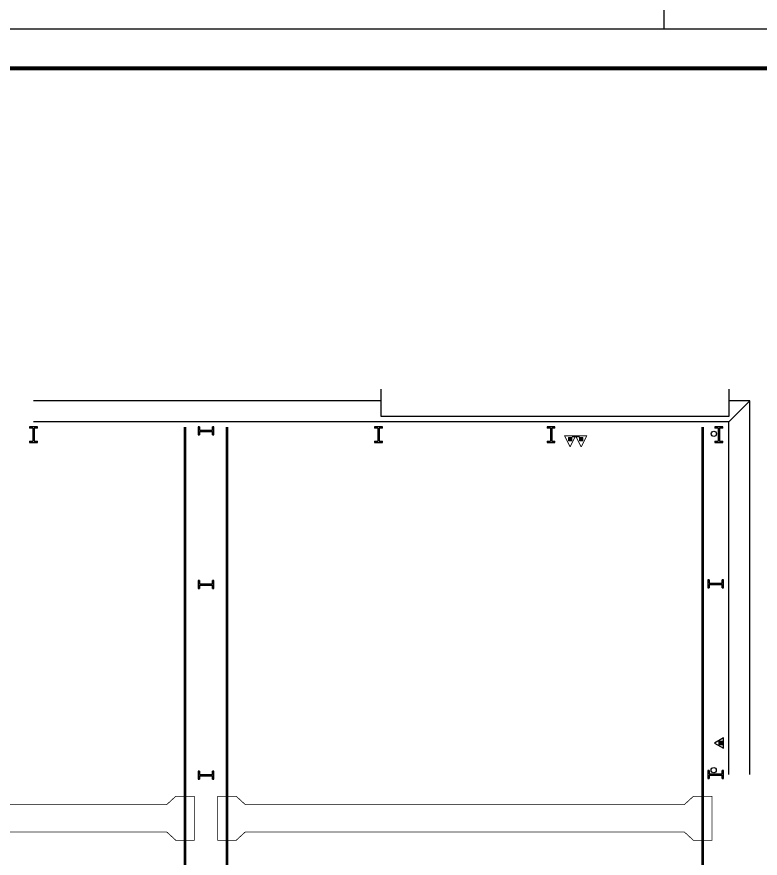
# Model space of a CAD drawing. Extents: x 185245 to 2166646, y -19957 to 815000.
# Drawn here: x 1997644 to 2026079, y 629252 to 661438 of the extents above; entities that cross this region are included whole.
import ezdxf

# ---------------------------------------------------------------- set-up
doc = ezdxf.new("R2010")
doc.units = 0
doc.header["$LTSCALE"] = 1000
doc.header["$MEASUREMENT"] = 0
doc.linetypes.add('DASH', pattern=[0.35, 0.25, -0.1])
for name, color, linetype in [('3T_BAR', 7, 'Continuous'), ('COLUMN', 9, 'Continuous'), ('GROUND', 2, 'Continuous'), ('PUB_TITLE', 4, 'Continuous'), ('VPIPE-消防', 1, 'Continuous'), ('建筑外', 2, 'Continuous'), ('钢柱', 7, 'Continuous')]:
    doc.layers.add(name, color=color, linetype=linetype)
doc.layers.add('W-3X_XHS', color=1, linetype='Continuous', lineweight=20)

# ---------------------------------------------------------------- blocks, each defined once
blk = doc.blocks.new('A$C23043752')
at = {"layer": 'COLUMN'}
blk.add_hatch(color=256, dxfattribs=at).paths.add_polyline_path([(0, 600), (0, 550), (125, 550), (125, 50), (0, 50), (0, 0), (300, 0), (300, 50), (175, 50), (175, 550), (300, 550), (300, 600)])
for p, q in [((0, 600), (0, 550)), ((300, 600), (0, 600)), ((125, 550), (0, 550)), ((125, 550), (125, 50)), ((175, 550), (175, 50)), ((300, 550), (175, 550)), ((300, 550), (300, 600)), ((0, 50), (125, 50)), ((0, 50), (0, 0)), ((0, 0), (300, 0)), ((175, 50), (300, 50)), ((300, 0), (300, 50))]:
    blk.add_line(p, q, dxfattribs=at)
blk = doc.blocks.new('A$C2E6C69CD')
at = {"layer": 'COLUMN', "xscale": -1, "rotation": 359.9999999999998}
blk.add_blockref('A$C23043752', (300, 0), dxfattribs=at)
blk.add_blockref('A$C23043752', (300, 0), dxfattribs=at)
blk = doc.blocks.new('A$C6F9B7E11')
blk.add_blockref('A$C2E6C69CD', (0, 0))
blk = doc.blocks.new('MHQ')
for p, q in [((0, 1000), (-500, 0)), ((500, 0), (0, 1000)), ((-500, 0), (500, 0)), ((-150, 467), (-150, 167)), ((150, 467), (-150, 467)), ((-150, 167), (150, 167)), ((150, 167), (150, 467))]:
    blk.add_line(p, q)
at = {"const_width": 300}
blk.add_lwpolyline([(0, 167), (0, 467)], dxfattribs=at)
blk = doc.blocks.new('A$C1BAF0BFD')
at = {"layer": 'W-3X_XHS', "xscale": 0.25, "yscale": 0.25, "zscale": 0.25}
for p in [(-125, 0), (125, 0)]:
    blk.add_blockref('MHQ', p, dxfattribs=at)
blk = doc.blocks.new('xh')
blk.add_line((84, 428), (-84, 428))
at = {"layer": 'W-3X_XHS'}
blk.add_blockref('A$C1BAF0BFD', (-5, 408), dxfattribs=at)
blk = doc.blocks.new('$ATTACHMENT$00000214')
h = blk.add_hatch()
h.set_pattern_fill('ANSI31', color=256, scale=200, style=0)
h.set_pattern_definition([(45, (-38543.802, -6842.639), (-17.67767, 17.67767), [])])
h.paths.add_polyline_path([(-65, 2), (65, 2), (65, -128), (-65, -128)])
for points in [[(0, 172), (-198, -172), (198, -172)], [(-65, 2), (65, 2), (65, -128), (-65, -128)]]:
    blk.add_lwpolyline(points, close=True)

msp = doc.modelspace()

# ---------------------------------------------------------------- linework, layer by layer
at = {"color": 3, "elevation": 0}
msp.add_lwpolyline([(1962998, 660962.7), (1962998, 702962.7), (2022398, 702962.7), (2022398, 660962.7)], close=True, dxfattribs=at)
at = {"color": 253, "linetype": 'DASH', "const_width": 100}
for points in [[(2004080, 645749.7), (2004080, 617849.7)], [(2005680, 645749.7), (2005680, 617849.7)], [(2023880, 645749.7), (2023880, 617849.7)]]:
    msp.add_lwpolyline(points, dxfattribs=at)
at = {"color": 253}
for centre in [(2024308.2, 645485.6), (2024301.1, 632618.9)]:
    msp.add_circle(centre, 100, dxfattribs=at)
at = {"layer": '3T_BAR', "color": 253, "const_width": 28.8}
for points in [[(1994980, 631303.2), (2003379.2, 631303.2), (2003726.2, 631621.1), (2004433.7, 631621.1), (2004433.7, 629935.4), (2003726.2, 629935.4), (2003379.2, 630253.3), (1994980, 630253.3)], [(2014780, 631303.2), (2006380.8, 631303.2), (2006033.7, 631621.1), (2005326.2, 631621.1), (2005326.2, 629935.4), (2006033.7, 629935.4), (2006380.8, 630253.3), (2014780, 630253.3)], [(2014780, 631303.2), (2023179.2, 631303.2), (2023526.2, 631621.1), (2024233.7, 631621.1), (2024233.7, 629935.4), (2023526.2, 629935.4), (2023179.2, 630253.3), (2014780, 630253.3)]]:
    msp.add_lwpolyline(points, dxfattribs=at)
at = {"layer": 'GROUND', "color": 253}
for p, q in [((2011580, 646749.7), (1998280, 646749.7)), ((2025680, 646749.7), (2024880, 646749.7)), ((2024880, 645949.7), (2025680, 646749.7)), ((2025680, 632449.7), (2025680, 646749.7)), ((2024880, 645949.7), (1998280, 645949.7)), ((2024880, 632449.7), (2024880, 645949.7))]:
    msp.add_line(p, q, dxfattribs=at)
at = {"layer": 'PUB_TITLE', "elevation": 0}
msp.add_lwpolyline([(1962998, 597962.7), (2052098, 597962.7), (2052098, 660962.7), (1962998, 660962.7)], close=True, dxfattribs=at)
at = {"layer": 'PUB_TITLE', "const_width": 150, "elevation": 0}
msp.add_lwpolyline([(1966748, 599462.7), (2050598, 599462.7), (2050598, 659462.7), (1966748, 659462.7)], close=True, dxfattribs=at)
at = {"layer": '建筑外', "color": 253}
msp.add_lwpolyline([(2024880, 647197.6), (2024880, 646149.7), (2011580, 646149.7), (2011580, 647197.6)], dxfattribs=at)

# ---------------------------------------------------------------- block references
at = {"layer": 'VPIPE-消防', "rotation": 90}
msp.add_blockref('$ATTACHMENT$00000214', (2024508.2, 633657.8), dxfattribs=at)
at = {"layer": 'W-3X_XHS', "xscale": -1.700000000186265, "yscale": 1.699999999953434, "zscale": 1.7, "rotation": 180}
msp.add_blockref('xh', (2019029.1, 646103.4), dxfattribs=at)
at = {"layer": '钢柱', "color": 253, "ltscale": 1000, "xscale": -1}
for p in [(1998430, 645149.7), (2011630, 645149.7), (2018230, 645149.7), (2024647.6, 645149.7)]:
    msp.add_blockref('A$C6F9B7E11', p, dxfattribs=at)
at = {"layer": '钢柱', "color": 253, "ltscale": 1000, "xscale": -1, "rotation": 90}
for p in [(2005180, 645749.7), (2005180, 639874.7), (2024680, 639899.7), (2005180, 632574.7), (2024680, 632599.7)]:
    msp.add_blockref('A$C6F9B7E11', p, dxfattribs=at)

doc.saveas('drawing.dxf')
